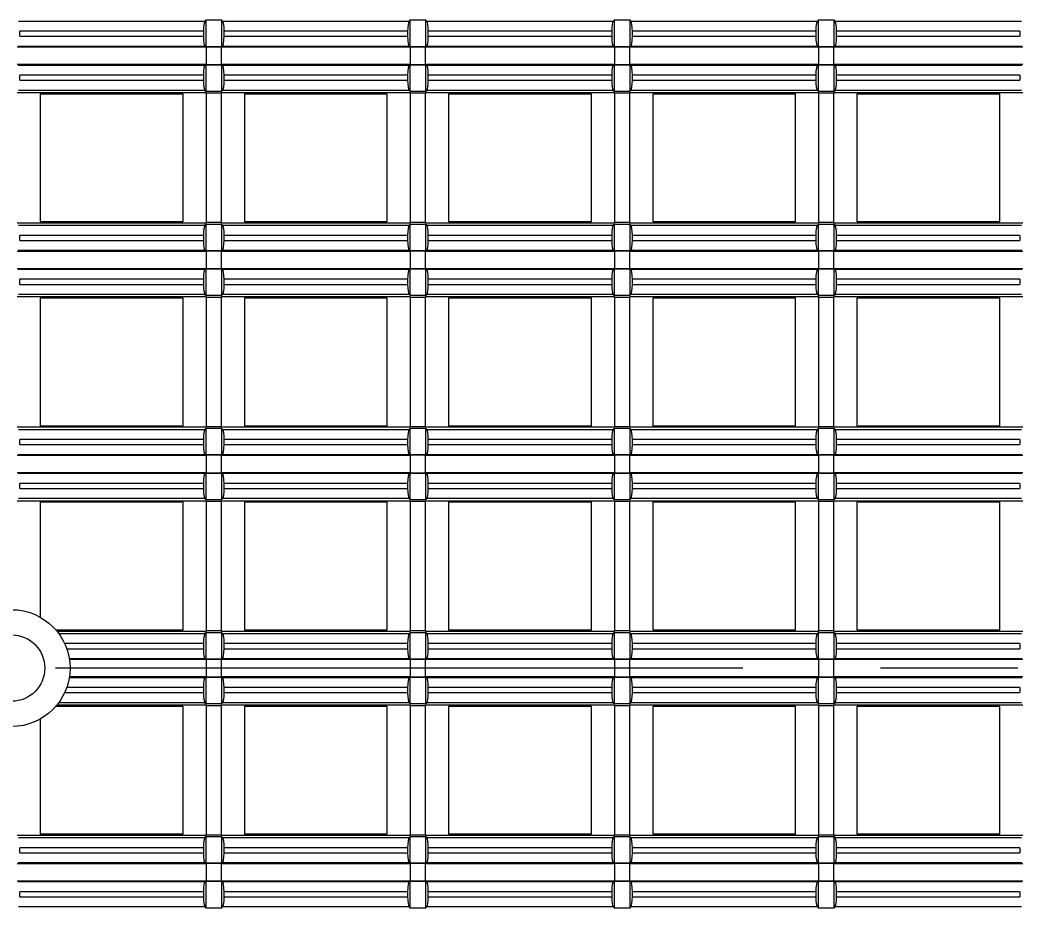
# Model space of a CAD drawing. Header units: inches. Extents: x 0 to 653, y 0 to 346.
# Drawn here: x 92.12 to 111.72, y 250.68 to 268.08 of the extents above; entities that cross this region are included whole.
import ezdxf

# ---------------------------------------------------------------- set-up
doc = ezdxf.new("R2010")
doc.units = ezdxf.units.IN
doc.header["$LTSCALE"] = 35.925693
doc.header["$MEASUREMENT"] = 0
doc.linetypes.add('CENTER', pattern=[0.6, 0.375, -0.075, 0.075, -0.075])
doc.layers.get('0').update_dxf_attribs({"linetype": 'CONTINUOUS'})
doc.layers.add('2', color=7, linetype='CONTINUOUS')
doc.layers.add('71', color=7, linetype='CONTINUOUS')

msp = doc.modelspace()

# ---------------------------------------------------------------- linework, layer by layer
at = {"color": 3, "linetype": 'Continuous'}
msp.add_circle((91.96, 255.381), 0.65, dxfattribs=at)
at = {"layer": '2', "color": 132, "linetype": 'Continuous', "true_color": 0x00cccc}
for p, q in [((92.095, 268.059), (95.749, 268.059)), ((95.772, 268.082), (95.749, 268.059)), ((95.772, 267.558), (95.772, 268.082)), ((95.772, 268.082), (96.072, 268.082)), ((96.072, 268.082), (96.072, 267.558)), ((96.095, 268.059), (96.072, 268.082)), ((96.095, 268.059), (99.748, 268.059)), ((99.772, 268.082), (99.748, 268.059)), ((99.772, 267.558), (99.772, 268.082)), ((99.772, 268.082), (100.072, 268.082)), ((100.072, 268.082), (100.072, 267.558)), ((100.095, 268.059), (100.072, 268.082)), ((100.095, 268.059), (103.748, 268.059)), ((103.772, 268.082), (103.748, 268.059)), ((103.772, 267.558), (103.772, 268.082)), ((103.772, 268.082), (104.072, 268.082)), ((104.072, 268.082), (104.072, 267.558)), ((104.095, 268.059), (104.072, 268.082)), ((104.095, 268.059), (107.748, 268.059)), ((107.772, 268.082), (107.748, 268.059)), ((107.772, 267.558), (107.772, 268.082)), ((107.772, 268.082), (108.072, 268.082)), ((108.072, 268.082), (108.072, 267.558)), ((108.095, 268.059), (108.072, 268.082)), ((108.095, 268.059), (111.748, 268.059)), ((92.124, 267.762), (92.124, 267.862)), ((95.719, 267.862), (92.124, 267.862)), ((95.719, 267.862), (95.719, 267.762)), ((96.124, 267.762), (96.124, 267.862)), ((99.719, 267.862), (96.124, 267.862)), ((99.719, 267.862), (99.719, 267.762)), ((100.124, 267.762), (100.124, 267.862)), ((103.719, 267.862), (100.124, 267.862)), ((103.719, 267.862), (103.719, 267.762)), ((104.124, 267.762), (104.124, 267.862)), ((107.719, 267.862), (104.124, 267.862)), ((107.719, 267.862), (107.719, 267.762)), ((108.124, 267.762), (108.124, 267.862)), ((111.719, 267.862), (108.124, 267.862)), ((111.719, 267.862), (111.719, 267.762)), ((92.124, 267.762), (95.719, 267.762)), ((96.124, 267.762), (99.719, 267.762)), ((100.124, 267.762), (103.719, 267.762)), ((104.124, 267.762), (107.719, 267.762)), ((108.124, 267.762), (111.719, 267.762)), ((92.072, 267.555), (95.772, 267.555)), ((95.753, 267.562), (92.09, 267.562)), ((95.753, 267.562), (95.772, 267.558)), ((96.072, 267.558), (95.772, 267.558)), ((95.772, 267.555), (95.772, 267.207)), ((96.072, 267.551), (95.772, 267.551)), ((96.072, 267.558), (96.09, 267.562)), ((96.072, 267.207), (96.072, 267.555)), ((96.072, 267.555), (99.772, 267.555)), ((99.753, 267.562), (96.09, 267.562)), ((99.753, 267.562), (99.772, 267.558)), ((100.072, 267.558), (99.772, 267.558)), ((99.772, 267.555), (99.772, 267.207)), ((100.072, 267.551), (99.772, 267.551)), ((100.072, 267.558), (100.09, 267.562)), ((100.072, 267.207), (100.072, 267.555)), ((100.072, 267.555), (103.772, 267.555)), ((103.753, 267.562), (100.09, 267.562)), ((103.753, 267.562), (103.772, 267.558)), ((104.072, 267.558), (103.772, 267.558)), ((103.772, 267.555), (103.772, 267.207)), ((104.072, 267.551), (103.772, 267.551)), ((104.072, 267.558), (104.09, 267.562)), ((104.072, 267.207), (104.072, 267.555)), ((104.072, 267.555), (107.772, 267.555)), ((107.753, 267.562), (104.09, 267.562)), ((107.753, 267.562), (107.772, 267.558)), ((108.072, 267.558), (107.772, 267.558)), ((107.772, 267.555), (107.772, 267.207)), ((108.072, 267.551), (107.772, 267.551)), ((108.072, 267.558), (108.09, 267.562)), ((108.072, 267.207), (108.072, 267.555)), ((108.072, 267.555), (111.772, 267.555)), ((111.753, 267.562), (108.09, 267.562)), ((95.772, 267.207), (92.072, 267.207)), ((92.09, 267.2), (95.753, 267.2)), ((95.772, 267.203), (95.753, 267.2)), ((95.772, 267.21), (96.072, 267.21)), ((95.772, 266.68), (95.772, 267.203)), ((95.772, 267.203), (96.072, 267.203)), ((99.772, 267.207), (96.072, 267.207)), ((96.072, 267.203), (96.072, 266.68)), ((96.09, 267.2), (96.072, 267.203)), ((96.09, 267.2), (99.753, 267.2)), ((99.772, 267.203), (99.753, 267.2)), ((99.772, 267.21), (100.072, 267.21)), ((99.772, 266.68), (99.772, 267.203)), ((99.772, 267.203), (100.072, 267.203)), ((103.772, 267.207), (100.072, 267.207)), ((100.072, 267.203), (100.072, 266.68)), ((100.09, 267.2), (100.072, 267.203)), ((100.09, 267.2), (103.753, 267.2)), ((103.772, 267.203), (103.753, 267.2)), ((103.772, 267.21), (104.072, 267.21)), ((103.772, 266.68), (103.772, 267.203)), ((103.772, 267.203), (104.072, 267.203)), ((107.772, 267.207), (104.072, 267.207)), ((104.072, 267.203), (104.072, 266.68)), ((104.09, 267.2), (104.072, 267.203)), ((104.09, 267.2), (107.753, 267.2)), ((107.772, 267.203), (107.753, 267.2)), ((107.772, 267.21), (108.072, 267.21)), ((107.772, 266.68), (107.772, 267.203)), ((107.772, 267.203), (108.072, 267.203)), ((111.772, 267.207), (108.072, 267.207)), ((108.072, 267.203), (108.072, 266.68)), ((108.09, 267.2), (108.072, 267.203)), ((108.09, 267.2), (111.753, 267.2)), ((92.124, 266.9), (92.124, 267)), ((95.719, 267), (92.124, 267)), ((92.124, 266.9), (95.719, 266.9)), ((95.719, 267), (95.719, 266.9)), ((96.124, 266.9), (96.124, 267)), ((99.719, 267), (96.124, 267)), ((96.124, 266.9), (99.719, 266.9)), ((99.719, 267), (99.719, 266.9)), ((100.124, 266.9), (100.124, 267)), ((103.719, 267), (100.124, 267)), ((100.124, 266.9), (103.719, 266.9)), ((103.719, 267), (103.719, 266.9)), ((104.124, 266.9), (104.124, 267)), ((107.719, 267), (104.124, 267)), ((104.124, 266.9), (107.719, 266.9)), ((107.719, 267), (107.719, 266.9)), ((108.124, 266.9), (108.124, 267)), ((111.719, 267), (108.124, 267)), ((108.124, 266.9), (111.719, 266.9)), ((111.719, 267), (111.719, 266.9)), ((95.749, 266.703), (92.095, 266.703)), ((95.749, 266.703), (95.772, 266.68)), ((96.072, 266.68), (96.095, 266.703)), ((99.748, 266.703), (96.095, 266.703)), ((99.748, 266.703), (99.772, 266.68)), ((100.072, 266.68), (100.095, 266.703)), ((103.748, 266.703), (100.095, 266.703)), ((103.748, 266.703), (103.772, 266.68)), ((104.072, 266.68), (104.095, 266.703)), ((107.748, 266.703), (104.095, 266.703)), ((107.748, 266.703), (107.772, 266.68)), ((108.072, 266.68), (108.095, 266.703)), ((111.748, 266.703), (108.095, 266.703)), ((92.072, 266.662), (95.772, 266.662)), ((92.522, 266.631), (92.522, 264.131)), ((95.322, 266.631), (92.522, 266.631)), ((95.322, 264.131), (95.322, 266.631)), ((96.072, 266.68), (95.772, 266.68)), ((95.772, 266.662), (95.772, 264.1)), ((96.072, 266.645), (95.772, 266.645)), ((96.072, 264.1), (96.072, 266.662)), ((96.072, 266.662), (99.772, 266.662)), ((96.522, 266.631), (96.522, 264.131)), ((99.322, 266.631), (96.522, 266.631)), ((99.322, 264.131), (99.322, 266.631)), ((100.072, 266.68), (99.772, 266.68)), ((99.772, 266.662), (99.772, 264.1)), ((100.072, 266.645), (99.772, 266.645)), ((100.072, 264.1), (100.072, 266.662)), ((100.072, 266.662), (103.772, 266.662)), ((100.522, 266.631), (100.522, 264.131)), ((103.322, 266.631), (100.522, 266.631)), ((103.322, 264.131), (103.322, 266.631)), ((104.072, 266.68), (103.772, 266.68)), ((103.772, 266.662), (103.772, 264.1)), ((104.072, 266.645), (103.772, 266.645)), ((104.072, 264.1), (104.072, 266.662)), ((104.072, 266.662), (107.772, 266.662)), ((104.522, 266.631), (104.522, 264.131)), ((107.322, 266.631), (104.522, 266.631)), ((107.322, 264.131), (107.322, 266.631)), ((108.072, 266.68), (107.772, 266.68)), ((107.772, 266.662), (107.772, 264.1)), ((108.072, 266.645), (107.772, 266.645)), ((108.072, 264.1), (108.072, 266.662)), ((108.072, 266.662), (111.772, 266.662)), ((108.522, 266.631), (108.522, 264.131)), ((111.322, 266.631), (108.522, 266.631)), ((111.322, 264.131), (111.322, 266.631)), ((95.772, 264.1), (92.072, 264.1)), ((92.095, 264.059), (95.749, 264.059)), ((92.522, 264.131), (95.322, 264.131)), ((95.772, 264.082), (95.749, 264.059)), ((95.772, 264.117), (96.072, 264.117)), ((95.772, 263.558), (95.772, 264.082)), ((95.772, 264.082), (96.072, 264.082)), ((99.772, 264.1), (96.072, 264.1)), ((96.072, 264.082), (96.072, 263.558)), ((96.095, 264.059), (96.072, 264.082)), ((96.095, 264.059), (99.748, 264.059)), ((96.522, 264.131), (99.322, 264.131)), ((99.772, 264.082), (99.748, 264.059)), ((99.772, 264.117), (100.072, 264.117)), ((99.772, 263.558), (99.772, 264.082)), ((99.772, 264.082), (100.072, 264.082)), ((103.772, 264.1), (100.072, 264.1)), ((100.072, 264.082), (100.072, 263.558)), ((100.095, 264.059), (100.072, 264.082)), ((100.095, 264.059), (103.748, 264.059)), ((100.522, 264.131), (103.322, 264.131)), ((103.772, 264.082), (103.748, 264.059)), ((103.772, 264.117), (104.072, 264.117)), ((103.772, 263.558), (103.772, 264.082)), ((103.772, 264.082), (104.072, 264.082)), ((107.772, 264.1), (104.072, 264.1)), ((104.072, 264.082), (104.072, 263.558)), ((104.095, 264.059), (104.072, 264.082)), ((104.095, 264.059), (107.748, 264.059)), ((104.522, 264.131), (107.322, 264.131)), ((107.772, 264.082), (107.748, 264.059)), ((107.772, 264.117), (108.072, 264.117)), ((107.772, 263.558), (107.772, 264.082)), ((107.772, 264.082), (108.072, 264.082)), ((111.772, 264.1), (108.072, 264.1)), ((108.072, 264.082), (108.072, 263.558)), ((108.095, 264.059), (108.072, 264.082)), ((108.095, 264.059), (111.748, 264.059)), ((108.522, 264.131), (111.322, 264.131)), ((92.124, 263.762), (92.124, 263.862)), ((95.719, 263.862), (92.124, 263.862)), ((92.124, 263.762), (95.719, 263.762)), ((95.719, 263.862), (95.719, 263.762)), ((96.124, 263.762), (96.124, 263.862)), ((99.719, 263.862), (96.124, 263.862)), ((96.124, 263.762), (99.719, 263.762)), ((99.719, 263.862), (99.719, 263.762)), ((100.124, 263.762), (100.124, 263.862)), ((103.719, 263.862), (100.124, 263.862)), ((100.124, 263.762), (103.719, 263.762)), ((103.719, 263.862), (103.719, 263.762)), ((104.124, 263.762), (104.124, 263.862)), ((107.719, 263.862), (104.124, 263.862)), ((104.124, 263.762), (107.719, 263.762)), ((107.719, 263.862), (107.719, 263.762)), ((108.124, 263.762), (108.124, 263.862)), ((111.719, 263.862), (108.124, 263.862)), ((108.124, 263.762), (111.719, 263.762)), ((111.719, 263.862), (111.719, 263.762)), ((92.072, 263.555), (95.772, 263.555)), ((95.753, 263.562), (92.09, 263.562)), ((95.753, 263.562), (95.772, 263.558)), ((96.072, 263.558), (95.772, 263.558)), ((95.772, 263.555), (95.772, 263.207)), ((96.072, 263.551), (95.772, 263.551)), ((96.072, 263.558), (96.09, 263.562)), ((96.072, 263.207), (96.072, 263.555)), ((96.072, 263.555), (99.772, 263.555)), ((99.753, 263.562), (96.09, 263.562)), ((99.753, 263.562), (99.772, 263.558)), ((100.072, 263.558), (99.772, 263.558)), ((99.772, 263.555), (99.772, 263.207)), ((100.072, 263.551), (99.772, 263.551)), ((100.072, 263.558), (100.09, 263.562)), ((100.072, 263.207), (100.072, 263.555)), ((100.072, 263.555), (103.772, 263.555)), ((103.753, 263.562), (100.09, 263.562)), ((103.753, 263.562), (103.772, 263.558)), ((104.072, 263.558), (103.772, 263.558)), ((103.772, 263.555), (103.772, 263.207)), ((104.072, 263.551), (103.772, 263.551)), ((104.072, 263.558), (104.09, 263.562)), ((104.072, 263.207), (104.072, 263.555)), ((104.072, 263.555), (107.772, 263.555)), ((107.753, 263.562), (104.09, 263.562)), ((107.753, 263.562), (107.772, 263.558)), ((108.072, 263.558), (107.772, 263.558)), ((107.772, 263.555), (107.772, 263.207)), ((108.072, 263.551), (107.772, 263.551)), ((108.072, 263.558), (108.09, 263.562)), ((108.072, 263.207), (108.072, 263.555)), ((108.072, 263.555), (111.772, 263.555)), ((111.753, 263.562), (108.09, 263.562)), ((95.772, 263.207), (92.072, 263.207)), ((92.09, 263.2), (95.753, 263.2)), ((95.772, 263.203), (95.753, 263.2)), ((95.772, 263.21), (96.072, 263.21)), ((95.772, 262.68), (95.772, 263.203)), ((95.772, 263.203), (96.072, 263.203)), ((99.772, 263.207), (96.072, 263.207)), ((96.072, 263.203), (96.072, 262.68)), ((96.09, 263.2), (96.072, 263.203)), ((96.09, 263.2), (99.753, 263.2)), ((99.772, 263.203), (99.753, 263.2)), ((99.772, 263.21), (100.072, 263.21)), ((99.772, 262.68), (99.772, 263.203)), ((99.772, 263.203), (100.072, 263.203)), ((103.772, 263.207), (100.072, 263.207)), ((100.072, 263.203), (100.072, 262.68)), ((100.09, 263.2), (100.072, 263.203)), ((100.09, 263.2), (103.753, 263.2)), ((103.772, 263.203), (103.753, 263.2)), ((103.772, 263.21), (104.072, 263.21)), ((103.772, 262.68), (103.772, 263.203)), ((103.772, 263.203), (104.072, 263.203)), ((107.772, 263.207), (104.072, 263.207)), ((104.072, 263.203), (104.072, 262.68)), ((104.09, 263.2), (104.072, 263.203)), ((104.09, 263.2), (107.753, 263.2)), ((107.772, 263.203), (107.753, 263.2)), ((107.772, 263.21), (108.072, 263.21)), ((107.772, 262.68), (107.772, 263.203)), ((107.772, 263.203), (108.072, 263.203)), ((111.772, 263.207), (108.072, 263.207)), ((108.072, 263.203), (108.072, 262.68)), ((108.09, 263.2), (108.072, 263.203)), ((108.09, 263.2), (111.753, 263.2)), ((92.124, 262.9), (92.124, 263)), ((95.719, 263), (92.124, 263)), ((95.719, 263), (95.719, 262.9)), ((96.124, 262.9), (96.124, 263)), ((99.719, 263), (96.124, 263)), ((99.719, 263), (99.719, 262.9)), ((100.124, 262.9), (100.124, 263)), ((103.719, 263), (100.124, 263)), ((103.719, 263), (103.719, 262.9)), ((104.124, 262.9), (104.124, 263)), ((107.719, 263), (104.124, 263)), ((107.719, 263), (107.719, 262.9)), ((108.124, 262.9), (108.124, 263)), ((111.719, 263), (108.124, 263)), ((111.719, 263), (111.719, 262.9)), ((92.124, 262.9), (95.719, 262.9)), ((96.124, 262.9), (99.719, 262.9)), ((100.124, 262.9), (103.719, 262.9)), ((104.124, 262.9), (107.719, 262.9)), ((108.124, 262.9), (111.719, 262.9)), ((92.072, 262.662), (95.772, 262.662)), ((95.749, 262.703), (92.095, 262.703)), ((92.522, 262.631), (92.522, 260.131)), ((95.322, 262.631), (92.522, 262.631)), ((95.322, 260.131), (95.322, 262.631)), ((95.749, 262.703), (95.772, 262.68)), ((96.072, 262.68), (95.772, 262.68)), ((95.772, 262.662), (95.772, 260.1)), ((96.072, 262.645), (95.772, 262.645)), ((96.072, 262.68), (96.095, 262.703)), ((96.072, 260.1), (96.072, 262.662)), ((96.072, 262.662), (99.772, 262.662)), ((99.748, 262.703), (96.095, 262.703)), ((96.522, 262.631), (96.522, 260.131)), ((99.322, 262.631), (96.522, 262.631)), ((99.322, 260.131), (99.322, 262.631)), ((99.748, 262.703), (99.772, 262.68)), ((100.072, 262.68), (99.772, 262.68)), ((99.772, 262.662), (99.772, 260.1)), ((100.072, 262.645), (99.772, 262.645)), ((100.072, 262.68), (100.095, 262.703)), ((100.072, 260.1), (100.072, 262.662)), ((100.072, 262.662), (103.772, 262.662)), ((103.748, 262.703), (100.095, 262.703)), ((100.522, 262.631), (100.522, 260.131)), ((103.322, 262.631), (100.522, 262.631)), ((103.322, 260.131), (103.322, 262.631)), ((103.748, 262.703), (103.772, 262.68)), ((104.072, 262.68), (103.772, 262.68)), ((103.772, 262.662), (103.772, 260.1)), ((104.072, 262.645), (103.772, 262.645)), ((104.072, 262.68), (104.095, 262.703)), ((104.072, 260.1), (104.072, 262.662)), ((104.072, 262.662), (107.772, 262.662)), ((107.748, 262.703), (104.095, 262.703)), ((104.522, 262.631), (104.522, 260.131)), ((107.322, 262.631), (104.522, 262.631)), ((107.322, 260.131), (107.322, 262.631)), ((107.748, 262.703), (107.772, 262.68)), ((108.072, 262.68), (107.772, 262.68)), ((107.772, 262.662), (107.772, 260.1)), ((108.072, 262.645), (107.772, 262.645)), ((108.072, 262.68), (108.095, 262.703)), ((108.072, 260.1), (108.072, 262.662)), ((108.072, 262.662), (111.772, 262.662)), ((111.748, 262.703), (108.095, 262.703)), ((108.522, 262.631), (108.522, 260.131)), ((111.322, 262.631), (108.522, 262.631)), ((111.322, 260.131), (111.322, 262.631)), ((95.772, 260.1), (92.072, 260.1)), ((92.095, 260.059), (95.749, 260.059)), ((92.522, 260.131), (95.322, 260.131)), ((95.772, 260.082), (95.749, 260.059)), ((95.772, 260.117), (96.072, 260.117)), ((95.772, 259.558), (95.772, 260.082)), ((95.772, 260.082), (96.072, 260.082)), ((99.772, 260.1), (96.072, 260.1)), ((96.072, 260.082), (96.072, 259.558)), ((96.095, 260.059), (96.072, 260.082)), ((96.095, 260.059), (99.748, 260.059)), ((96.522, 260.131), (99.322, 260.131)), ((99.772, 260.082), (99.748, 260.059)), ((99.772, 260.117), (100.072, 260.117)), ((99.772, 259.558), (99.772, 260.082)), ((99.772, 260.082), (100.072, 260.082)), ((103.772, 260.1), (100.072, 260.1)), ((100.072, 260.082), (100.072, 259.558)), ((100.095, 260.059), (100.072, 260.082)), ((100.095, 260.059), (103.748, 260.059)), ((100.522, 260.131), (103.322, 260.131)), ((103.772, 260.082), (103.748, 260.059)), ((103.772, 260.117), (104.072, 260.117)), ((103.772, 259.558), (103.772, 260.082)), ((103.772, 260.082), (104.072, 260.082)), ((107.772, 260.1), (104.072, 260.1)), ((104.072, 260.082), (104.072, 259.558)), ((104.095, 260.059), (104.072, 260.082)), ((104.095, 260.059), (107.748, 260.059)), ((104.522, 260.131), (107.322, 260.131)), ((107.772, 260.082), (107.748, 260.059)), ((107.772, 260.117), (108.072, 260.117)), ((107.772, 259.558), (107.772, 260.082)), ((107.772, 260.082), (108.072, 260.082)), ((111.772, 260.1), (108.072, 260.1)), ((108.072, 260.082), (108.072, 259.558)), ((108.095, 260.059), (108.072, 260.082)), ((108.095, 260.059), (111.748, 260.059)), ((108.522, 260.131), (111.322, 260.131)), ((92.124, 259.762), (92.124, 259.862)), ((95.719, 259.862), (92.124, 259.862)), ((95.719, 259.862), (95.719, 259.762)), ((96.124, 259.762), (96.124, 259.862)), ((99.719, 259.862), (96.124, 259.862)), ((99.719, 259.862), (99.719, 259.762)), ((100.124, 259.762), (100.124, 259.862)), ((103.719, 259.862), (100.124, 259.862)), ((103.719, 259.862), (103.719, 259.762)), ((104.124, 259.762), (104.124, 259.862)), ((107.719, 259.862), (104.124, 259.862)), ((107.719, 259.862), (107.719, 259.762)), ((108.124, 259.762), (108.124, 259.862)), ((111.719, 259.862), (108.124, 259.862)), ((111.719, 259.862), (111.719, 259.762)), ((92.124, 259.762), (95.719, 259.762)), ((96.124, 259.762), (99.719, 259.762)), ((100.124, 259.762), (103.719, 259.762)), ((104.124, 259.762), (107.719, 259.762)), ((108.124, 259.762), (111.719, 259.762)), ((92.072, 259.555), (95.772, 259.555)), ((95.753, 259.562), (92.09, 259.562)), ((95.753, 259.562), (95.772, 259.558)), ((96.072, 259.558), (95.772, 259.558)), ((95.772, 259.555), (95.772, 259.207)), ((96.072, 259.552), (95.772, 259.552)), ((96.072, 259.558), (96.09, 259.562)), ((96.072, 259.207), (96.072, 259.555)), ((96.072, 259.555), (99.772, 259.555)), ((99.753, 259.562), (96.09, 259.562)), ((99.753, 259.562), (99.772, 259.558)), ((100.072, 259.558), (99.772, 259.558)), ((99.772, 259.555), (99.772, 259.207)), ((100.072, 259.552), (99.772, 259.552)), ((100.072, 259.558), (100.09, 259.562)), ((100.072, 259.207), (100.072, 259.555)), ((100.072, 259.555), (103.772, 259.555)), ((103.753, 259.562), (100.09, 259.562)), ((103.753, 259.562), (103.772, 259.558)), ((104.072, 259.558), (103.772, 259.558)), ((103.772, 259.555), (103.772, 259.207)), ((104.072, 259.552), (103.772, 259.552)), ((104.072, 259.558), (104.09, 259.562)), ((104.072, 259.207), (104.072, 259.555)), ((104.072, 259.555), (107.772, 259.555)), ((107.753, 259.562), (104.09, 259.562)), ((107.753, 259.562), (107.772, 259.558)), ((108.072, 259.558), (107.772, 259.558)), ((107.772, 259.555), (107.772, 259.207)), ((108.072, 259.552), (107.772, 259.552)), ((108.072, 259.558), (108.09, 259.562)), ((108.072, 259.207), (108.072, 259.555)), ((108.072, 259.555), (111.772, 259.555)), ((111.753, 259.562), (108.09, 259.562)), ((95.772, 259.207), (92.072, 259.207)), ((92.09, 259.2), (95.753, 259.2)), ((95.772, 259.204), (95.753, 259.2)), ((95.772, 259.211), (96.072, 259.211)), ((95.772, 258.68), (95.772, 259.204)), ((95.772, 259.204), (96.072, 259.204)), ((99.772, 259.207), (96.072, 259.207)), ((96.072, 259.204), (96.072, 258.68)), ((96.09, 259.2), (96.072, 259.204)), ((96.09, 259.2), (99.753, 259.2)), ((99.772, 259.204), (99.753, 259.2)), ((99.772, 259.211), (100.072, 259.211)), ((99.772, 258.68), (99.772, 259.204)), ((99.772, 259.204), (100.072, 259.204)), ((103.772, 259.207), (100.072, 259.207)), ((100.072, 259.204), (100.072, 258.68)), ((100.09, 259.2), (100.072, 259.204)), ((100.09, 259.2), (103.753, 259.2)), ((103.772, 259.204), (103.753, 259.2)), ((103.772, 259.211), (104.072, 259.211)), ((103.772, 258.68), (103.772, 259.204)), ((103.772, 259.204), (104.072, 259.204)), ((107.772, 259.207), (104.072, 259.207)), ((104.072, 259.204), (104.072, 258.68)), ((104.09, 259.2), (104.072, 259.204)), ((104.09, 259.2), (107.753, 259.2)), ((107.772, 259.204), (107.753, 259.2)), ((107.772, 259.211), (108.072, 259.211)), ((107.772, 258.68), (107.772, 259.204)), ((107.772, 259.204), (108.072, 259.204)), ((111.772, 259.207), (108.072, 259.207)), ((108.072, 259.204), (108.072, 258.68)), ((108.09, 259.2), (108.072, 259.204)), ((108.09, 259.2), (111.753, 259.2)), ((92.124, 258.9), (92.124, 259)), ((95.719, 259), (92.124, 259)), ((92.124, 258.9), (95.719, 258.9)), ((95.719, 259), (95.719, 258.9)), ((96.124, 258.9), (96.124, 259)), ((99.719, 259), (96.124, 259)), ((96.124, 258.9), (99.719, 258.9)), ((99.719, 259), (99.719, 258.9)), ((100.124, 258.9), (100.124, 259)), ((103.719, 259), (100.124, 259)), ((100.124, 258.9), (103.719, 258.9)), ((103.719, 259), (103.719, 258.9)), ((104.124, 258.9), (104.124, 259)), ((107.719, 259), (104.124, 259)), ((104.124, 258.9), (107.719, 258.9)), ((107.719, 259), (107.719, 258.9)), ((108.124, 258.9), (108.124, 259)), ((111.719, 259), (108.124, 259)), ((108.124, 258.9), (111.719, 258.9)), ((111.719, 259), (111.719, 258.9)), ((92.072, 258.662), (95.772, 258.662)), ((95.749, 258.703), (92.095, 258.703)), ((95.749, 258.703), (95.772, 258.68)), ((96.072, 258.68), (95.772, 258.68)), ((95.772, 258.662), (95.772, 256.1)), ((96.072, 258.68), (96.095, 258.703)), ((96.072, 256.1), (96.072, 258.662)), ((96.072, 258.662), (99.772, 258.662)), ((99.748, 258.703), (96.095, 258.703)), ((99.748, 258.703), (99.772, 258.68)), ((100.072, 258.68), (99.772, 258.68)), ((99.772, 258.662), (99.772, 256.1)), ((100.072, 258.68), (100.095, 258.703)), ((100.072, 256.1), (100.072, 258.662)), ((100.072, 258.662), (103.772, 258.662)), ((103.748, 258.703), (100.095, 258.703)), ((103.748, 258.703), (103.772, 258.68)), ((104.072, 258.68), (103.772, 258.68)), ((103.772, 258.662), (103.772, 256.1)), ((104.072, 258.68), (104.095, 258.703)), ((104.072, 256.1), (104.072, 258.662)), ((104.072, 258.662), (107.772, 258.662)), ((107.748, 258.703), (104.095, 258.703)), ((107.748, 258.703), (107.772, 258.68)), ((108.072, 258.68), (107.772, 258.68)), ((107.772, 258.662), (107.772, 256.1)), ((108.072, 258.68), (108.095, 258.703)), ((108.072, 256.1), (108.072, 258.662)), ((108.072, 258.662), (111.772, 258.662)), ((111.748, 258.703), (108.095, 258.703)), ((92.522, 258.631), (92.522, 256.379)), ((95.322, 258.631), (92.522, 258.631)), ((95.322, 256.131), (95.322, 258.631)), ((96.072, 258.645), (95.772, 258.645)), ((96.522, 258.631), (96.522, 256.131)), ((99.322, 258.631), (96.522, 258.631)), ((99.322, 256.131), (99.322, 258.631)), ((100.072, 258.645), (99.772, 258.645)), ((100.522, 258.631), (100.522, 256.131)), ((103.322, 258.631), (100.522, 258.631)), ((103.322, 256.131), (103.322, 258.631)), ((104.072, 258.645), (103.772, 258.645)), ((104.522, 258.631), (104.522, 256.131)), ((107.322, 258.631), (104.522, 258.631)), ((107.322, 256.131), (107.322, 258.631)), ((108.072, 258.645), (107.772, 258.645)), ((108.522, 258.631), (108.522, 256.131)), ((111.322, 258.631), (108.522, 258.631)), ((111.322, 256.131), (111.322, 258.631)), ((92.825, 256.131), (95.322, 256.131)), ((95.772, 256.117), (96.072, 256.117)), ((96.522, 256.131), (99.322, 256.131)), ((99.772, 256.117), (100.072, 256.117)), ((100.522, 256.131), (103.322, 256.131)), ((103.772, 256.117), (104.072, 256.117)), ((104.522, 256.131), (107.322, 256.131)), ((107.772, 256.117), (108.072, 256.117)), ((108.522, 256.131), (111.322, 256.131)), ((95.772, 256.1), (92.852, 256.1)), ((92.883, 256.059), (95.749, 256.059)), ((95.772, 256.082), (95.749, 256.059)), ((95.772, 255.559), (95.772, 256.082)), ((95.772, 256.082), (96.072, 256.082)), ((99.772, 256.1), (96.072, 256.1)), ((96.072, 256.082), (96.072, 255.559)), ((96.095, 256.059), (96.072, 256.082)), ((96.095, 256.059), (99.748, 256.059)), ((99.772, 256.082), (99.748, 256.059)), ((99.772, 255.559), (99.772, 256.082)), ((99.772, 256.082), (100.072, 256.082)), ((103.772, 256.1), (100.072, 256.1)), ((100.072, 256.082), (100.072, 255.559)), ((100.095, 256.059), (100.072, 256.082)), ((100.095, 256.059), (103.748, 256.059)), ((103.772, 256.082), (103.748, 256.059)), ((103.772, 255.559), (103.772, 256.082)), ((103.772, 256.082), (104.072, 256.082)), ((107.772, 256.1), (104.072, 256.1)), ((104.072, 256.082), (104.072, 255.559)), ((104.095, 256.059), (104.072, 256.082)), ((104.095, 256.059), (107.748, 256.059)), ((107.772, 256.082), (107.748, 256.059)), ((107.772, 255.559), (107.772, 256.082)), ((107.772, 256.082), (108.072, 256.082)), ((111.772, 256.1), (108.072, 256.1)), ((108.072, 256.082), (108.072, 255.559)), ((108.095, 256.059), (108.072, 256.082)), ((108.095, 256.059), (111.748, 256.059)), ((95.719, 255.862), (92.999, 255.862)), ((93.04, 255.762), (95.719, 255.762)), ((95.719, 255.862), (95.719, 255.762)), ((96.124, 255.762), (96.124, 255.862)), ((99.719, 255.862), (96.124, 255.862)), ((96.124, 255.762), (99.719, 255.762)), ((99.719, 255.862), (99.719, 255.762)), ((100.124, 255.762), (100.124, 255.862)), ((103.719, 255.862), (100.124, 255.862)), ((100.124, 255.762), (103.719, 255.762)), ((103.719, 255.862), (103.719, 255.762)), ((104.124, 255.762), (104.124, 255.862)), ((107.719, 255.862), (104.124, 255.862)), ((104.124, 255.762), (107.719, 255.762)), ((107.719, 255.862), (107.719, 255.762)), ((108.124, 255.762), (108.124, 255.862)), ((111.719, 255.862), (108.124, 255.862)), ((108.124, 255.762), (111.719, 255.762)), ((111.719, 255.862), (111.719, 255.762)), ((95.753, 255.562), (93.091, 255.562)), ((93.092, 255.555), (95.772, 255.555)), ((95.753, 255.562), (95.772, 255.559)), ((96.072, 255.559), (95.772, 255.559)), ((95.772, 255.555), (95.772, 255.207)), ((96.072, 255.552), (95.772, 255.552)), ((96.072, 255.559), (96.09, 255.562)), ((96.072, 255.207), (96.072, 255.555)), ((96.072, 255.555), (99.772, 255.555)), ((99.753, 255.562), (96.09, 255.562)), ((99.753, 255.562), (99.772, 255.559)), ((100.072, 255.559), (99.772, 255.559)), ((99.772, 255.555), (99.772, 255.207)), ((100.072, 255.552), (99.772, 255.552)), ((100.072, 255.559), (100.09, 255.562)), ((100.072, 255.207), (100.072, 255.555)), ((100.072, 255.555), (103.772, 255.555)), ((103.753, 255.562), (100.09, 255.562)), ((103.753, 255.562), (103.772, 255.559)), ((104.072, 255.559), (103.772, 255.559)), ((103.772, 255.555), (103.772, 255.207)), ((104.072, 255.552), (103.772, 255.552)), ((104.072, 255.559), (104.09, 255.562)), ((104.072, 255.207), (104.072, 255.555)), ((104.072, 255.555), (107.772, 255.555)), ((107.753, 255.562), (104.09, 255.562)), ((107.753, 255.562), (107.772, 255.559)), ((108.072, 255.559), (107.772, 255.559)), ((107.772, 255.555), (107.772, 255.207)), ((108.072, 255.552), (107.772, 255.552)), ((108.072, 255.559), (108.09, 255.562)), ((108.072, 255.207), (108.072, 255.555)), ((108.072, 255.555), (111.772, 255.555)), ((111.753, 255.562), (108.09, 255.562)), ((93.091, 255.2), (95.753, 255.2)), ((95.772, 255.207), (93.092, 255.207)), ((95.772, 255.204), (95.753, 255.2)), ((95.772, 255.211), (96.072, 255.211)), ((95.772, 254.68), (95.772, 255.204)), ((95.772, 255.204), (96.072, 255.204)), ((99.772, 255.207), (96.072, 255.207)), ((96.072, 255.204), (96.072, 254.68)), ((96.09, 255.2), (96.072, 255.204)), ((96.09, 255.2), (99.753, 255.2)), ((99.772, 255.204), (99.753, 255.2)), ((99.772, 255.211), (100.072, 255.211)), ((99.772, 254.68), (99.772, 255.204)), ((99.772, 255.204), (100.072, 255.204)), ((103.772, 255.207), (100.072, 255.207)), ((100.072, 255.204), (100.072, 254.68)), ((100.09, 255.2), (100.072, 255.204)), ((100.09, 255.2), (103.753, 255.2)), ((103.772, 255.204), (103.753, 255.2)), ((103.772, 255.211), (104.072, 255.211)), ((103.772, 254.68), (103.772, 255.204)), ((103.772, 255.204), (104.072, 255.204)), ((107.772, 255.207), (104.072, 255.207)), ((104.072, 255.204), (104.072, 254.68)), ((104.09, 255.2), (104.072, 255.204)), ((104.09, 255.2), (107.753, 255.2)), ((107.772, 255.204), (107.753, 255.2)), ((107.772, 255.211), (108.072, 255.211)), ((107.772, 254.68), (107.772, 255.204)), ((107.772, 255.204), (108.072, 255.204)), ((111.772, 255.207), (108.072, 255.207)), ((108.072, 255.204), (108.072, 254.68)), ((108.09, 255.2), (108.072, 255.204)), ((108.09, 255.2), (111.753, 255.2)), ((95.719, 255), (93.04, 255)), ((95.719, 255), (95.719, 254.9)), ((96.124, 254.9), (96.124, 255)), ((99.719, 255), (96.124, 255)), ((99.719, 255), (99.719, 254.9)), ((100.124, 254.9), (100.124, 255)), ((103.719, 255), (100.124, 255)), ((103.719, 255), (103.719, 254.9)), ((104.124, 254.9), (104.124, 255)), ((107.719, 255), (104.124, 255)), ((107.719, 255), (107.719, 254.9)), ((108.124, 254.9), (108.124, 255)), ((111.719, 255), (108.124, 255)), ((111.719, 255), (111.719, 254.9)), ((92.999, 254.9), (95.719, 254.9)), ((96.124, 254.9), (99.719, 254.9)), ((100.124, 254.9), (103.719, 254.9)), ((104.124, 254.9), (107.719, 254.9)), ((108.124, 254.9), (111.719, 254.9)), ((95.322, 254.631), (92.825, 254.631)), ((92.852, 254.662), (95.772, 254.662)), ((95.749, 254.703), (92.883, 254.703)), ((95.322, 252.131), (95.322, 254.631)), ((95.749, 254.703), (95.772, 254.68)), ((96.072, 254.68), (95.772, 254.68)), ((95.772, 254.662), (95.772, 252.1)), ((96.072, 254.645), (95.772, 254.645)), ((96.072, 254.68), (96.095, 254.703)), ((96.072, 252.1), (96.072, 254.662)), ((96.072, 254.662), (99.772, 254.662)), ((99.748, 254.703), (96.095, 254.703)), ((96.522, 254.631), (96.522, 252.131)), ((99.322, 254.631), (96.522, 254.631)), ((99.322, 252.131), (99.322, 254.631)), ((99.748, 254.703), (99.772, 254.68)), ((100.072, 254.68), (99.772, 254.68)), ((99.772, 254.662), (99.772, 252.1)), ((100.072, 254.645), (99.772, 254.645)), ((100.072, 254.68), (100.095, 254.703)), ((100.072, 252.1), (100.072, 254.662)), ((100.072, 254.662), (103.772, 254.662)), ((103.748, 254.703), (100.095, 254.703)), ((100.522, 254.631), (100.522, 252.131)), ((103.322, 254.631), (100.522, 254.631)), ((103.322, 252.131), (103.322, 254.631)), ((103.748, 254.703), (103.772, 254.68)), ((104.072, 254.68), (103.772, 254.68)), ((103.772, 254.662), (103.772, 252.1)), ((104.072, 254.645), (103.772, 254.645)), ((104.072, 254.68), (104.095, 254.703)), ((104.072, 252.1), (104.072, 254.662)), ((104.072, 254.662), (107.772, 254.662)), ((107.748, 254.703), (104.095, 254.703)), ((104.522, 254.631), (104.522, 252.131)), ((107.322, 254.631), (104.522, 254.631)), ((107.322, 252.131), (107.322, 254.631)), ((107.748, 254.703), (107.772, 254.68)), ((108.072, 254.68), (107.772, 254.68)), ((107.772, 254.662), (107.772, 252.1)), ((108.072, 254.645), (107.772, 254.645)), ((108.072, 254.68), (108.095, 254.703)), ((108.072, 252.1), (108.072, 254.662)), ((108.072, 254.662), (111.772, 254.662)), ((111.748, 254.703), (108.095, 254.703)), ((108.522, 254.631), (108.522, 252.131)), ((111.322, 254.631), (108.522, 254.631)), ((111.322, 252.131), (111.322, 254.631)), ((92.522, 254.383), (92.522, 252.131)), ((95.772, 252.1), (92.072, 252.1)), ((92.095, 252.059), (95.749, 252.059)), ((92.522, 252.131), (95.322, 252.131)), ((95.772, 252.082), (95.749, 252.059)), ((95.772, 252.117), (96.072, 252.117)), ((95.772, 251.559), (95.772, 252.082)), ((95.772, 252.082), (96.072, 252.082)), ((99.772, 252.1), (96.072, 252.1)), ((96.072, 252.082), (96.072, 251.559)), ((96.095, 252.059), (96.072, 252.082)), ((96.095, 252.059), (99.748, 252.059)), ((96.522, 252.131), (99.322, 252.131)), ((99.772, 252.082), (99.748, 252.059)), ((99.772, 252.117), (100.072, 252.117)), ((99.772, 251.559), (99.772, 252.082)), ((99.772, 252.082), (100.072, 252.082)), ((103.772, 252.1), (100.072, 252.1)), ((100.072, 252.082), (100.072, 251.559)), ((100.095, 252.059), (100.072, 252.082)), ((100.095, 252.059), (103.748, 252.059)), ((100.522, 252.131), (103.322, 252.131)), ((103.772, 252.082), (103.748, 252.059)), ((103.772, 252.117), (104.072, 252.117)), ((103.772, 251.559), (103.772, 252.082)), ((103.772, 252.082), (104.072, 252.082)), ((107.772, 252.1), (104.072, 252.1)), ((104.072, 252.082), (104.072, 251.559)), ((104.095, 252.059), (104.072, 252.082)), ((104.095, 252.059), (107.748, 252.059)), ((104.522, 252.131), (107.322, 252.131)), ((107.772, 252.082), (107.748, 252.059)), ((107.772, 252.117), (108.072, 252.117)), ((107.772, 251.559), (107.772, 252.082)), ((107.772, 252.082), (108.072, 252.082)), ((111.772, 252.1), (108.072, 252.1)), ((108.072, 252.082), (108.072, 251.559)), ((108.095, 252.059), (108.072, 252.082)), ((108.095, 252.059), (111.748, 252.059)), ((108.522, 252.131), (111.322, 252.131)), ((92.124, 251.762), (92.124, 251.862)), ((95.719, 251.862), (92.124, 251.862)), ((95.719, 251.862), (95.719, 251.762)), ((96.124, 251.762), (96.124, 251.862)), ((99.719, 251.862), (96.124, 251.862)), ((99.719, 251.862), (99.719, 251.762)), ((100.124, 251.762), (100.124, 251.862)), ((103.719, 251.862), (100.124, 251.862)), ((103.719, 251.862), (103.719, 251.762)), ((104.124, 251.762), (104.124, 251.862)), ((107.719, 251.862), (104.124, 251.862)), ((107.719, 251.862), (107.719, 251.762)), ((108.124, 251.762), (108.124, 251.862)), ((111.719, 251.862), (108.124, 251.862)), ((111.719, 251.862), (111.719, 251.762)), ((92.124, 251.762), (95.719, 251.762)), ((96.124, 251.762), (99.719, 251.762)), ((100.124, 251.762), (103.719, 251.762)), ((104.124, 251.762), (107.719, 251.762)), ((108.124, 251.762), (111.719, 251.762)), ((92.072, 251.555), (95.772, 251.555)), ((95.753, 251.562), (92.09, 251.562)), ((95.753, 251.562), (95.772, 251.559)), ((96.072, 251.559), (95.772, 251.559)), ((95.772, 251.555), (95.772, 251.207)), ((96.072, 251.552), (95.772, 251.552)), ((96.072, 251.559), (96.09, 251.562)), ((96.072, 251.207), (96.072, 251.555)), ((96.072, 251.555), (99.772, 251.555)), ((99.753, 251.562), (96.09, 251.562)), ((99.753, 251.562), (99.772, 251.559)), ((100.072, 251.559), (99.772, 251.559)), ((99.772, 251.555), (99.772, 251.207)), ((100.072, 251.552), (99.772, 251.552)), ((100.072, 251.559), (100.09, 251.562)), ((100.072, 251.207), (100.072, 251.555)), ((100.072, 251.555), (103.772, 251.555)), ((103.753, 251.562), (100.09, 251.562)), ((103.753, 251.562), (103.772, 251.559)), ((104.072, 251.559), (103.772, 251.559)), ((103.772, 251.555), (103.772, 251.207)), ((104.072, 251.552), (103.772, 251.552)), ((104.072, 251.559), (104.09, 251.562)), ((104.072, 251.207), (104.072, 251.555)), ((104.072, 251.555), (107.772, 251.555)), ((107.753, 251.562), (104.09, 251.562)), ((107.753, 251.562), (107.772, 251.559)), ((108.072, 251.559), (107.772, 251.559)), ((107.772, 251.555), (107.772, 251.207)), ((108.072, 251.552), (107.772, 251.552)), ((108.072, 251.559), (108.09, 251.562)), ((108.072, 251.207), (108.072, 251.555)), ((108.072, 251.555), (111.772, 251.555)), ((111.753, 251.562), (108.09, 251.562)), ((95.772, 251.207), (92.072, 251.207)), ((95.772, 251.211), (96.072, 251.211)), ((99.772, 251.207), (96.072, 251.207)), ((99.772, 251.211), (100.072, 251.211)), ((103.772, 251.207), (100.072, 251.207)), ((103.772, 251.211), (104.072, 251.211)), ((107.772, 251.207), (104.072, 251.207)), ((107.772, 251.211), (108.072, 251.211)), ((111.772, 251.207), (108.072, 251.207)), ((92.09, 251.2), (95.753, 251.2)), ((95.772, 251.204), (95.753, 251.2)), ((95.772, 250.68), (95.772, 251.204)), ((95.772, 251.204), (96.072, 251.204)), ((96.072, 251.204), (96.072, 250.68)), ((96.09, 251.2), (96.072, 251.204)), ((96.09, 251.2), (99.753, 251.2)), ((99.772, 251.204), (99.753, 251.2)), ((99.772, 250.68), (99.772, 251.204)), ((99.772, 251.204), (100.072, 251.204)), ((100.072, 251.204), (100.072, 250.68)), ((100.09, 251.2), (100.072, 251.204)), ((100.09, 251.2), (103.753, 251.2)), ((103.772, 251.204), (103.753, 251.2)), ((103.772, 250.68), (103.772, 251.204)), ((103.772, 251.204), (104.072, 251.204)), ((104.072, 251.204), (104.072, 250.68)), ((104.09, 251.2), (104.072, 251.204)), ((104.09, 251.2), (107.753, 251.2)), ((107.772, 251.204), (107.753, 251.2)), ((107.772, 250.68), (107.772, 251.204)), ((107.772, 251.204), (108.072, 251.204)), ((108.072, 251.204), (108.072, 250.68)), ((108.09, 251.2), (108.072, 251.204)), ((108.09, 251.2), (111.753, 251.2)), ((92.124, 250.9), (92.124, 251)), ((95.719, 251), (92.124, 251)), ((92.124, 250.9), (95.719, 250.9)), ((95.719, 251), (95.719, 250.9)), ((96.124, 250.9), (96.124, 251)), ((99.719, 251), (96.124, 251)), ((96.124, 250.9), (99.719, 250.9)), ((99.719, 251), (99.719, 250.9)), ((100.124, 250.9), (100.124, 251)), ((103.719, 251), (100.124, 251)), ((100.124, 250.9), (103.719, 250.9)), ((103.719, 251), (103.719, 250.9)), ((104.124, 250.9), (104.124, 251)), ((107.719, 251), (104.124, 251)), ((104.124, 250.9), (107.719, 250.9)), ((107.719, 251), (107.719, 250.9)), ((108.124, 250.9), (108.124, 251)), ((111.719, 251), (108.124, 251)), ((108.124, 250.9), (111.719, 250.9)), ((111.719, 251), (111.719, 250.9)), ((95.749, 250.703), (92.095, 250.703)), ((95.749, 250.703), (95.772, 250.68)), ((96.072, 250.68), (95.772, 250.68)), ((96.072, 250.68), (96.095, 250.703)), ((99.748, 250.703), (96.095, 250.703)), ((99.748, 250.703), (99.772, 250.68)), ((100.072, 250.68), (99.772, 250.68)), ((100.072, 250.68), (100.095, 250.703)), ((103.748, 250.703), (100.095, 250.703)), ((103.748, 250.703), (103.772, 250.68)), ((104.072, 250.68), (103.772, 250.68)), ((104.072, 250.68), (104.095, 250.703)), ((107.748, 250.703), (104.095, 250.703)), ((107.748, 250.703), (107.772, 250.68)), ((108.072, 250.68), (107.772, 250.68)), ((108.072, 250.68), (108.095, 250.703)), ((111.748, 250.703), (108.095, 250.703))]:
    msp.add_line(p, q, dxfattribs=at)
at = {"layer": '2', "color": 1, "linetype": 'CENTER'}
msp.add_line((127.845, 255.381), (0, 255.381), dxfattribs=at)
at = {"layer": '2', "color": 132, "linetype": 'Continuous', "true_color": 0x00cccc}
for centre, start_param, end_param in [((95.755, 267.862), 0.174533, 1.570796), ((96.089, 267.862), -1.570796, -0.174533), ((99.755, 267.862), 0.174533, 1.570796), ((100.089, 267.862), -1.570796, -0.174533), ((103.755, 267.862), 0.174533, 1.570796), ((104.089, 267.862), -1.570796, -0.174533), ((107.754, 267.862), 0.174533, 1.570796), ((108.089, 267.862), -1.570796, -0.174533), ((95.755, 267.762), 1.570796, 3.106686), ((96.089, 267.762), -3.106686, -1.570796), ((99.755, 267.762), 1.570796, 3.106686), ((100.089, 267.762), -3.106686, -1.570796), ((103.755, 267.762), 1.570796, 3.106686), ((104.089, 267.762), -3.106686, -1.570796), ((107.754, 267.762), -4.712389, -3.176499), ((108.089, 267.762), -3.106686, -1.570796), ((95.755, 267), 0.034907, 1.570796), ((96.089, 267), -1.570796, -0.034907), ((99.755, 267), 0.034907, 1.570796), ((100.089, 267), -1.570796, -0.034907), ((103.755, 267), 0.034907, 1.570796), ((104.089, 267), -1.570796, -0.034907), ((107.754, 267), 0.034907, 1.570796), ((108.089, 267), -1.570796, -0.034907), ((95.755, 266.9), -4.712389, -3.316126), ((96.089, 266.9), -2.96706, -1.570796), ((99.755, 266.9), 1.570796, 2.96706), ((100.089, 266.9), -2.96706, -1.570796), ((103.755, 266.9), -4.712389, -3.316126), ((104.089, 266.9), -2.96706, -1.570796), ((107.754, 266.9), -4.712389, -3.316126), ((108.089, 266.9), -2.96706, -1.570796), ((95.755, 263.862), 0.174533, 1.570796), ((96.089, 263.862), -1.570796, -0.174533), ((99.755, 263.862), 0.174533, 1.570796), ((100.089, 263.862), -1.570796, -0.174533), ((103.755, 263.862), 0.174533, 1.570796), ((104.089, 263.862), -1.570796, -0.174533), ((107.754, 263.862), 0.174533, 1.570796), ((108.089, 263.862), -1.570796, -0.174533), ((95.755, 263.762), 1.570796, 3.106686), ((96.089, 263.762), -3.106686, -1.570796), ((99.755, 263.762), 1.570796, 3.106686), ((100.089, 263.762), -3.106686, -1.570796), ((103.755, 263.762), 1.570796, 3.106686), ((104.089, 263.762), -3.106686, -1.570796), ((107.754, 263.762), -4.712389, -3.176499), ((108.089, 263.762), -3.106686, -1.570796), ((95.755, 263), 0.034907, 1.570796), ((96.089, 263), -1.570796, -0.034907), ((99.755, 263), 0.034907, 1.570796), ((100.089, 263), -1.570796, -0.034907), ((103.755, 263), 0.034907, 1.570796), ((104.089, 263), -1.570796, -0.034907), ((107.754, 263), 0.034907, 1.570796), ((108.089, 263), -1.570796, -0.034907), ((95.755, 262.9), -4.712389, -3.316126), ((96.089, 262.9), -2.96706, -1.570796), ((99.755, 262.9), 1.570796, 2.96706), ((100.089, 262.9), -2.96706, -1.570796), ((103.755, 262.9), -4.712389, -3.316126), ((104.089, 262.9), -2.96706, -1.570796), ((107.754, 262.9), -4.712389, -3.316126), ((108.089, 262.9), -2.96706, -1.570796), ((95.755, 259.862), 0.174533, 1.570796), ((96.089, 259.862), -1.570796, -0.174533), ((99.755, 259.862), 0.174533, 1.570796), ((100.089, 259.862), -1.570796, -0.174533), ((103.755, 259.862), 0.174533, 1.570796), ((104.089, 259.862), -1.570796, -0.174533), ((107.754, 259.862), 0.174533, 1.570796), ((108.089, 259.862), -1.570796, -0.174533), ((95.755, 259.762), -4.712389, -3.176499), ((96.089, 259.762), -3.106686, -1.570796), ((99.755, 259.762), -4.712389, -3.176499), ((100.089, 259.762), -3.106686, -1.570796), ((103.755, 259.762), 1.570796, 3.106686), ((104.089, 259.762), -3.106686, -1.570796), ((107.754, 259.762), -4.712389, -3.176499), ((108.089, 259.762), -3.106686, -1.570796), ((95.755, 259), 0.034907, 1.570796), ((96.089, 259), -1.570796, -0.034907), ((99.755, 259), 0.034907, 1.570796), ((100.089, 259), -1.570796, -0.034907), ((103.755, 259), 0.034907, 1.570796), ((104.089, 259), -1.570796, -0.034907), ((107.754, 259), 0.034907, 1.570796), ((108.089, 259), -1.570796, -0.034907), ((95.755, 258.9), -4.712389, -3.316126), ((96.089, 258.9), -2.96706, -1.570796), ((99.755, 258.9), -4.712389, -3.316126), ((100.089, 258.9), -2.96706, -1.570796), ((103.755, 258.9), -4.712389, -3.316126), ((104.089, 258.9), -2.96706, -1.570796), ((107.754, 258.9), 1.570796, 2.96706), ((108.089, 258.9), -2.96706, -1.570796), ((95.755, 255.862), 0.174533, 1.570796), ((96.089, 255.862), -1.570796, -0.174533), ((99.755, 255.862), 0.174533, 1.570796), ((100.089, 255.862), -1.570796, -0.174533), ((103.755, 255.862), 0.174533, 1.570796), ((104.089, 255.862), -1.570796, -0.174533), ((107.754, 255.862), 0.174533, 1.570796), ((108.089, 255.862), -1.570796, -0.174533), ((95.755, 255.762), -4.712389, -3.176499), ((96.089, 255.762), -3.106686, -1.570796), ((99.755, 255.762), -4.712389, -3.176499), ((100.089, 255.762), -3.106686, -1.570796), ((103.755, 255.762), 1.570796, 3.106686), ((104.089, 255.762), -3.106686, -1.570796), ((107.754, 255.762), -4.712389, -3.176499), ((108.089, 255.762), -3.106686, -1.570796), ((95.755, 255), 0.034907, 1.570796), ((96.089, 255), -1.570796, -0.034907), ((99.755, 255), 0.034907, 1.570796), ((100.089, 255), -1.570796, -0.034907), ((103.755, 255), 0.034907, 1.570796), ((104.089, 255), -1.570796, -0.034907), ((107.754, 255), 0.034907, 1.570796), ((108.089, 255), -1.570796, -0.034907), ((95.755, 254.9), -4.712389, -3.316126), ((96.089, 254.9), -2.96706, -1.570796), ((99.755, 254.9), -4.712389, -3.316126), ((100.089, 254.9), -2.96706, -1.570796), ((103.755, 254.9), -4.712389, -3.316126), ((104.089, 254.9), -2.96706, -1.570796), ((107.754, 254.9), -4.712389, -3.316126), ((108.089, 254.9), -2.96706, -1.570796), ((95.755, 251.862), 0.174533, 1.570796), ((96.089, 251.862), -1.570796, -0.174533), ((99.755, 251.862), 0.174533, 1.570796), ((100.089, 251.862), -1.570796, -0.174533), ((103.755, 251.862), 0.174533, 1.570796), ((104.089, 251.862), -1.570796, -0.174533), ((107.754, 251.862), 0.174533, 1.570796), ((108.089, 251.862), -1.570796, -0.174533), ((95.755, 251.762), -4.712389, -3.176499), ((96.089, 251.762), -3.106686, -1.570796), ((99.755, 251.762), -4.712389, -3.176499), ((100.089, 251.762), -3.106686, -1.570796), ((103.755, 251.762), -4.712389, -3.176499), ((104.089, 251.762), -3.106686, -1.570796), ((107.754, 251.762), -4.712389, -3.176499), ((108.089, 251.762), -3.106686, -1.570796), ((95.755, 251), 0.034907, 1.570796), ((96.089, 251), -1.570796, -0.034907), ((99.755, 251), 0.034907, 1.570796), ((100.089, 251), -1.570796, -0.034907), ((103.755, 251), 0.034907, 1.570796), ((104.089, 251), -1.570796, -0.034907), ((107.754, 251), 0.034907, 1.570796), ((108.089, 251), -1.570796, -0.034907), ((95.755, 250.9), -4.712389, -3.316126), ((96.089, 250.9), -2.96706, -1.570796), ((99.755, 250.9), 1.570796, 2.96706), ((100.089, 250.9), -2.96706, -1.570796), ((103.755, 250.9), -4.712389, -3.316126), ((104.089, 250.9), -2.96706, -1.570796), ((107.754, 250.9), -4.712389, -3.316126), ((108.089, 250.9), -2.96706, -1.570796)]:
    msp.add_ellipse(centre, major_axis=(0, 0.2), ratio=0.176327, start_param=start_param, end_param=end_param, dxfattribs=at)
at = {"layer": '71', "color": 3, "linetype": 'Continuous'}
msp.add_circle((91.96, 255.381), 1.145, dxfattribs=at)

doc.saveas('drawing.dxf')
